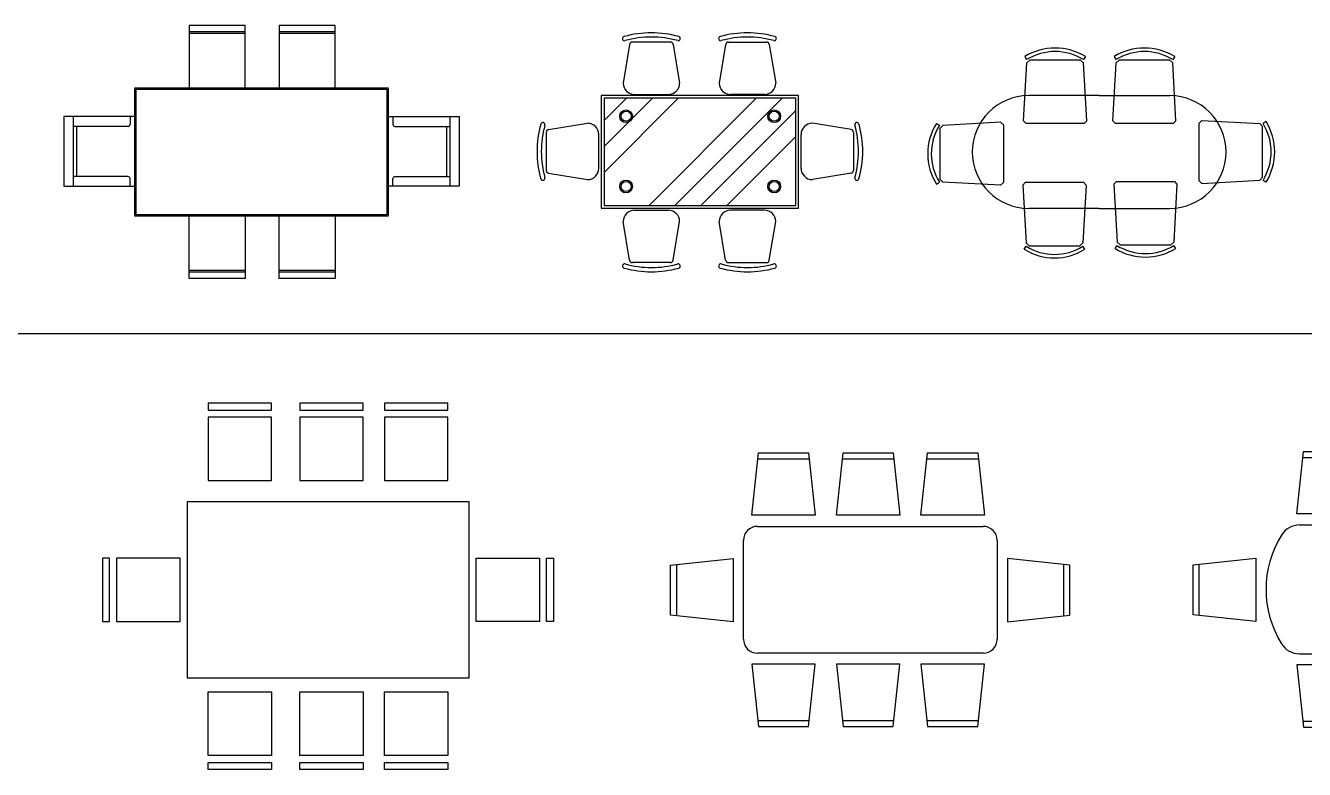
# Model space of a CAD drawing. Header units: inches. Extents: x 38074 to 101214, y 18833 to 57379.
# Drawn here: x 50623 to 59693, y 32092 to 37370 of the extents above; entities that cross this region are included whole.
import ezdxf

# ---------------------------------------------------------------- set-up
doc = ezdxf.new("R2010")
doc.units = ezdxf.units.IN
doc.layers.add('www.cad-blocks.net', color=7, linetype='Continuous')

# ---------------------------------------------------------------- blocks, each defined once
blk = doc.blocks.new('A$C317A697B')
for p, q in [((-115.7, 441.4), (-513.6, 441.4)), ((-513.6, 441.4), (-513.6, 0)), ((-115.7, 397.6), (-513.6, 397.6)), ((-115.7, 385.3), (-513.6, 385.3)), ((-115.7, 0), (-115.7, 441.4)), ((523.2, 441.4), (125.3, 441.4)), ((125.3, 441.4), (125.3, 0)), ((523.2, 397.6), (125.3, 397.6)), ((523.2, 385.3), (125.3, 385.3)), ((523.2, 0), (523.2, 441.4)), ((-898.7, -911.5), (-898.7, 0)), ((-898.7, 0), (898.7, 0)), ((898.7, 0), (898.7, -911.5)), ((-888.7, -901.5), (-888.7, -10)), ((-888.7, -10), (888.7, -10)), ((888.7, -10), (888.7, -901.5)), ((-898.7, -204.5), (-1402.3, -204.5)), ((-1402.3, -204.5), (-1402.3, -699.4)), ((-1335.8, -204.5), (-1335.8, -699.4)), ((-931.8, -204.5), (-931.8, -259)), ((898.7, -204.5), (1402.3, -204.5)), ((931.8, -204.5), (931.8, -259)), ((1335.8, -204.5), (1335.8, -699.4)), ((1402.3, -204.5), (1402.3, -699.4)), ((-946.5, -273.7), (-1335.8, -273.7)), ((-1311.4, -273.7), (-1311.4, -630.3)), ((946.5, -273.7), (1335.8, -273.7)), ((1311.4, -273.7), (1311.4, -630.3)), ((-946.5, -630.3), (-1335.8, -630.3)), ((946.5, -630.3), (1335.8, -630.3)), ((-1402.3, -699.4), (-898.7, -699.4)), ((-931.8, -699.4), (-931.8, -645)), ((1402.3, -699.4), (898.7, -699.4)), ((931.8, -699.4), (931.8, -645)), ((888.7, -901.5), (-888.7, -901.5)), ((898.7, -911.5), (-898.7, -911.5)), ((-513.6, -1352.9), (-513.6, -911.5)), ((-115.7, -911.5), (-115.7, -1352.9)), ((125.3, -1352.9), (125.3, -911.5)), ((523.2, -911.5), (523.2, -1352.9)), ((-115.7, -1296.8), (-513.6, -1296.8)), ((-115.7, -1309.1), (-513.6, -1309.1)), ((-115.7, -1352.9), (-513.6, -1352.9)), ((523.2, -1296.8), (125.3, -1296.8)), ((523.2, -1309.1), (125.3, -1309.1)), ((523.2, -1352.9), (125.3, -1352.9))]:
    blk.add_line(p, q)
for centre, start, end in [((-946.5, -259), 270, 0), ((946.5, -259), 180, 270), ((-946.5, -645), 0, 90), ((946.5, -645), 90, 180)]:
    blk.add_arc(centre, 14.7, start, end)
blk = doc.blocks.new('A$C199426D1')
for p, q in [((-208.8, 378.9), (-478.9, 378.9)), ((202.6, 378.9), (472.7, 378.9)), ((-498.7, 362.2), (-543.8, 87.1)), ((-189, 362.2), (-143.8, 87.1)), ((182.8, 362.2), (137.6, 87.1)), ((492.5, 362.2), (537.6, 87.1)), ((-700, 0), (-700, -800)), ((700, 0), (-700, 0)), ((-463.8, 7.1), (-223.8, 7.1)), ((457.6, 7.1), (217.6, 7.1)), ((700, -800), (700, 0)), ((-680, -178.8), (-521.2, -20)), ((-680, -20), (-680, -780)), ((-680, -547), (-153, -20)), ((680, -20), (-680, -20)), ((-481.1, -164), (-337.1, -20)), ((-360.7, -780), (399.3, -20)), ((-176.6, -780), (583.4, -20)), ((680, -780), (680, -20)), ((7.4, -780), (680, -107.4)), ((-1089.5, -262.3), (-1089.5, -532.5)), ((-1072.8, -242.6), (-797.7, -197.4)), ((-680, -362.9), (-506.9, -189.8)), ((1072.8, -242.6), (797.7, -197.4)), ((1089.5, -262.3), (1089.5, -532.5)), ((-717.7, -517.4), (-717.7, -277.4)), ((191.5, -780), (680, -291.5)), ((717.7, -517.4), (717.7, -277.4)), ((-1072.8, -552.3), (-797.7, -597.4)), ((1072.8, -552.3), (797.7, -597.4)), ((-700, -800), (700, -800)), ((-680, -780), (680, -780)), ((-463.8, -814.1), (-223.8, -814.1)), ((457.6, -814.1), (217.6, -814.1)), ((-498.7, -1169.2), (-543.8, -894.1)), ((-189, -1169.2), (-143.8, -894.1)), ((182.8, -1169.2), (137.6, -894.1)), ((492.5, -1169.2), (537.6, -894.1)), ((-208.8, -1185.9), (-478.9, -1185.9)), ((202.6, -1185.9), (472.7, -1185.9))]:
    blk.add_line(p, q)
for centre, radius in [((-523.4, -147.5), 45.4), ((-523.4, -147.5), 35.4), ((527, -147.5), 45.4), ((527, -147.5), 35.4), ((-523.4, -646), 45.4), ((-523.4, -646), 35.4), ((527, -646), 45.4), ((527, -646), 35.4)]:
    blk.add_circle(centre, radius)
for centre, radius, start, end in [((-533.8, 403.4), 15, 105.49005, 284.28424), ((-343.8, -280), 724.3, 74.47014, 105.57697), ((-343.8, -279.6), 693.9, 74.43245, 105.56755), ((-478.9, 358.9), 20, 90, 170.67171), ((-208.8, 358.9), 20, 9.32829, 90), ((-153.9, 403.4), 15, 255.71576, 74.50995), ((147.7, 403.4), 15, 105.49005, 284.28424), ((337.6, -280), 724.3, 74.42303, 105.52986), ((337.6, -279.6), 693.9, 74.43245, 105.56755), ((202.6, 358.9), 20, 90, 170.67171), ((472.7, 358.9), 20, 9.32829, 90), ((527.6, 403.4), 15, 255.71576, 74.50995), ((-463.8, 87.1), 80, 180, 270), ((-223.8, 87.1), 80, 270, 0), ((217.6, 87.1), 80, 180, 270), ((457.6, 87.1), 80, 270, 0), ((-430.6, -397.4), 724.3, 164.47014, 195.57697), ((-1113.9, -207.5), 15, 345.71576, 164.50995), ((-430.9, -397.4), 693.9, 164.43245, 195.56755), ((-1069.5, -262.3), 20, 99.32829, 180), ((-797.7, -277.4), 80, 0, 90), ((797.7, -277.4), 80, 90, 180), ((1069.5, -262.3), 20, 0, 80.67171), ((1113.9, -207.5), 15, 15.49005, 194.28424), ((430.9, -397.4), 693.9, 344.43245, 15.56755), ((430.6, -397.4), 724.3, 344.42303, 15.52986), ((-1069.5, -532.5), 20, 180, 260.67171), ((-797.7, -517.4), 80, 270, 0), ((797.7, -517.4), 80, 180, 270), ((1069.5, -532.5), 20, 279.32829, 0), ((-1113.9, -587.4), 15, 195.49005, 14.28424), ((1113.9, -587.4), 15, 165.71576, 344.50995), ((-463.8, -894.1), 80, 90, 180), ((-223.8, -894.1), 80, 0, 90), ((217.6, -894.1), 80, 90, 180), ((457.6, -894.1), 80, 0, 90), ((-478.9, -1165.9), 20, 189.32829, 270), ((-208.8, -1165.9), 20, 270, 350.67171), ((202.6, -1165.9), 20, 189.32829, 270), ((472.7, -1165.9), 20, 270, 350.67171), ((-533.8, -1210.3), 15, 75.71576, 254.50995), ((-343.8, -527), 724.3, 254.42303, 285.52986), ((-343.8, -527.3), 693.9, 254.43245, 285.56755), ((-153.9, -1210.3), 15, 285.49005, 104.28424), ((147.7, -1210.3), 15, 75.71576, 254.50995), ((337.6, -527), 724.3, 254.47014, 285.57697), ((337.6, -527.3), 693.9, 254.43245, 285.56755), ((527.6, -1210.3), 15, 285.49005, 104.28424)]:
    blk.add_arc(centre, radius, start, end)
blk = doc.blocks.new('A$C0F754372')
for p, q in [((0.522, 2.3991), (0.5352, 2.3778)), ((0.5361, 2.3541), (0.5572, 2.3741)), ((0.9172, 2.3741), (0.5572, 2.3741)), ((0.9172, 2.3741), (0.9383, 2.3541)), ((0.9525, 2.3991), (0.9393, 2.3778)), ((0.5133, 1.9441), (0.5361, 2.3541)), ((0.9611, 1.9441), (0.9383, 2.3541)), ((0.5322, 1.9241), (0.5133, 1.9441)), ((0.9422, 1.9241), (0.5322, 1.9241)), ((0.9422, 1.9241), (0.9611, 1.9441)), ((0.0613, 1.7516), (0.0826, 1.7384)), ((0.0863, 1.7163), (0.1062, 1.7374)), ((0.5163, 1.7602), (0.1062, 1.7374)), ((0.5363, 1.7413), (0.5163, 1.7602)), ((0.5363, 1.7413), (0.5363, 1.3313)), ((0.9472, 1.7487), (0.9672, 1.7676)), ((0.9472, 1.3387), (0.9472, 1.7487)), ((0.9672, 1.7676), (1.3773, 1.7448)), ((1.3773, 1.7448), (1.3972, 1.7237)), ((1.3972, 1.3637), (1.3972, 1.7237)), ((1.4222, 1.7588), (1.4009, 1.7457)), ((0.0863, 1.7163), (0.0863, 1.3563)), ((0.3379, 1.2157), (0.3379, 1.7157)), ((1.1379, 1.2157), (1.1379, 1.7157)), ((1.3972, 1.3637), (1.3773, 1.3426)), ((0.0613, 1.3211), (0.0826, 1.3343)), ((0.1062, 1.3352), (0.0863, 1.3563)), ((0.5163, 1.3124), (0.1062, 1.3352)), ((0.5363, 1.3313), (0.5163, 1.3124)), ((0.9472, 1.3387), (0.9672, 1.3198)), ((0.9672, 1.3198), (1.3773, 1.3426)), ((1.4222, 1.3284), (1.4009, 1.3416)), ((0.3379, 1.2157), (0.3379, 0.7157)), ((1.1379, 1.2157), (1.1379, 0.7157)), ((0.0613, 1.1185), (0.0826, 1.1053)), ((0.0863, 1.0832), (0.1062, 1.1043)), ((0.5163, 1.1271), (0.1062, 1.1043)), ((0.5363, 1.1082), (0.5163, 1.1271)), ((0.5363, 1.1082), (0.5363, 0.6982)), ((0.9531, 1.1038), (0.9731, 1.1227)), ((0.9531, 0.6938), (0.9531, 1.1038)), ((0.9731, 1.1227), (1.3831, 1.0999)), ((1.3831, 1.0999), (1.4031, 1.0788)), ((1.428, 1.114), (1.4068, 1.1008)), ((0.0863, 1.0832), (0.0863, 0.7232)), ((1.4031, 0.7188), (1.4031, 1.0788)), ((0.0613, 0.688), (0.0826, 0.7012)), ((0.1062, 0.7021), (0.0863, 0.7232)), ((0.5163, 0.6793), (0.1062, 0.7021)), ((0.5363, 0.6982), (0.5163, 0.6793)), ((0.9531, 0.6938), (0.9731, 0.6749)), ((0.9731, 0.6749), (1.3831, 0.6977)), ((1.4031, 0.7188), (1.3831, 0.6977)), ((1.428, 0.6835), (1.4068, 0.6967)), ((0.5454, 0.5363), (0.5265, 0.5163)), ((0.5265, 0.5163), (0.5493, 0.1062)), ((0.5454, 0.5363), (0.9554, 0.5363)), ((0.9743, 0.5163), (0.9515, 0.1062)), ((0.9554, 0.5363), (0.9743, 0.5163)), ((0.5704, 0.0863), (0.5493, 0.1062)), ((0.9515, 0.1062), (0.9304, 0.0863)), ((0.5351, 0.0613), (0.5483, 0.0826)), ((0.5704, 0.0863), (0.9304, 0.0863)), ((0.9656, 0.0613), (0.9524, 0.0826))]:
    blk.add_line(p, q)
for centre, radius, start, end in [((0.7372, 2.052), 0.4084, 58.19737, 121.80263), ((0.7372, 2.052), 0.3834, 58.19737, 121.80263), ((0.7379, 1.7157), 0.4, 0, 180), ((0.4084, 1.5364), 0.4084, 148.19737, 211.80263), ((0.4084, 1.5364), 0.3834, 148.19737, 211.80263), ((1.0751, 1.5436), 0.3834, 328.19737, 31.80263), ((1.0751, 1.5436), 0.4084, 328.19737, 31.80263), ((0.4084, 0.9033), 0.4084, 148.19737, 211.80263), ((0.4084, 0.9033), 0.3834, 148.19737, 211.80263), ((1.0809, 0.8988), 0.3834, 328.19737, 31.80263), ((1.0809, 0.8988), 0.4084, 328.19737, 31.80263), ((0.7379, 0.7157), 0.4, 180, 0), ((0.7504, 0.4084), 0.4084, 238.19737, 301.80263), ((0.7504, 0.4084), 0.3834, 238.19737, 301.80263)]:
    blk.add_arc(centre, radius, start, end)
blk = doc.blocks.new('A$C52E75F87')
for p, q in [((1.2, 2.6), (0.75, 2.6)), ((0.75, 2.6), (0.75, 2.55)), ((0.75, 2.55), (1.2, 2.55)), ((1.2, 2.55), (1.2, 2.6)), ((1.4, 2.6), (1.4, 2.55)), ((1.85, 2.6), (1.4, 2.6)), ((1.4, 2.55), (1.85, 2.55)), ((1.85, 2.55), (1.85, 2.6)), ((2.45, 2.6), (2, 2.6)), ((2, 2.6), (2, 2.55)), ((2, 2.55), (2.45, 2.55)), ((2.45, 2.55), (2.45, 2.6)), ((1.2, 2.5), (0.75, 2.5)), ((0.75, 2.5), (0.75, 2.05)), ((1.2, 2.05), (1.2, 2.5)), ((1.4, 2.5), (1.4, 2.05)), ((1.85, 2.5), (1.4, 2.5)), ((1.85, 2.05), (1.85, 2.5)), ((2.45, 2.5), (2, 2.5)), ((2, 2.5), (2, 2.05)), ((2.45, 2.05), (2.45, 2.5)), ((0.75, 2.05), (1.2, 2.05)), ((1.4, 2.05), (1.85, 2.05)), ((2, 2.05), (2.45, 2.05)), ((2.6, 1.9), (0.6, 1.9)), ((0.6, 1.9), (0.6, 0.65)), ((2.6, 0.65), (2.6, 1.9)), ((0, 1.5), (0, 1.05)), ((0.05, 1.5), (0, 1.5)), ((0.05, 1.05), (0.05, 1.5)), ((0.1, 1.5), (0.1, 1.05)), ((0.55, 1.5), (0.1, 1.5)), ((0.55, 1.05), (0.55, 1.5)), ((2.65, 1.5), (3.1, 1.5)), ((2.65, 1.05), (2.65, 1.5)), ((3.1, 1.5), (3.1, 1.05)), ((3.15, 1.5), (3.2, 1.5)), ((3.15, 1.05), (3.15, 1.5)), ((3.2, 1.5), (3.2, 1.05)), ((0, 1.05), (0.05, 1.05)), ((0.1, 1.05), (0.55, 1.05)), ((3.1, 1.05), (2.65, 1.05)), ((3.2, 1.05), (3.15, 1.05)), ((0.6, 0.65), (2.6, 0.65)), ((0.75, 0.1), (0.75, 0.55)), ((0.75, 0.55), (1.2, 0.55)), ((1.2, 0.55), (1.2, 0.1)), ((1.4, 0.1), (1.4, 0.55)), ((1.4, 0.55), (1.85, 0.55)), ((1.85, 0.55), (1.85, 0.1)), ((2, 0.1), (2, 0.55)), ((2, 0.55), (2.45, 0.55)), ((2.45, 0.55), (2.45, 0.1)), ((1.2, 0.1), (0.75, 0.1)), ((1.85, 0.1), (1.4, 0.1)), ((2.45, 0.1), (2, 0.1)), ((0.75, 0), (0.75, 0.05)), ((0.75, 0.05), (1.2, 0.05)), ((1.2, 0.05), (1.2, 0)), ((1.4, 0), (1.4, 0.05)), ((1.4, 0.05), (1.85, 0.05)), ((1.85, 0.05), (1.85, 0)), ((2, 0), (2, 0.05)), ((2, 0.05), (2.45, 0.05)), ((2.45, 0.05), (2.45, 0)), ((1.2, 0), (0.75, 0)), ((1.85, 0), (1.4, 0)), ((2.45, 0), (2, 0))]:
    blk.add_line(p, q)
blk = doc.blocks.new('A$C59D7588A')
for p, q in [((0.5755, 1.5), (0.623, 1.9429)), ((0.623, 1.9429), (0.9779, 1.9429)), ((0.9779, 1.9429), (1.0254, 1.5)), ((1.1755, 1.5), (1.223, 1.9429)), ((1.223, 1.9429), (1.5779, 1.9429)), ((1.5779, 1.9429), (1.6254, 1.5)), ((1.7755, 1.5), (1.823, 1.9429)), ((1.823, 1.9429), (2.1779, 1.9429)), ((2.1779, 1.9429), (2.2254, 1.5)), ((0.6184, 1.9), (0.9825, 1.9)), ((1.2184, 1.9), (1.5825, 1.9)), ((1.8184, 1.9), (2.1825, 1.9)), ((1.0254, 1.5), (0.5755, 1.5)), ((1.6254, 1.5), (1.1755, 1.5)), ((2.2254, 1.5), (1.7755, 1.5)), ((0.6161, 1.4214), (2.2161, 1.4214)), ((0.5161, 0.6214), (0.5161, 1.3214)), ((2.3161, 1.3214), (2.3161, 0.6214)), ((0, 1.1464), (0.4429, 1.1939)), ((0.4429, 1.1939), (0.4429, 0.744)), ((2.8321, 1.1464), (2.3892, 1.1939)), ((2.3892, 1.1939), (2.3892, 0.744)), ((0, 0.7916), (0, 1.1464)), ((0.0429, 0.787), (0.0429, 1.151)), ((2.7892, 0.787), (2.7892, 1.151)), ((2.8321, 0.7916), (2.8321, 1.1464)), ((0.4429, 0.744), (0, 0.7916)), ((2.3892, 0.744), (2.8321, 0.7916)), ((2.2161, 0.5214), (0.6161, 0.5214)), ((1.0254, 0.4429), (0.5755, 0.4429)), ((0.5755, 0.4429), (0.623, 0)), ((0.9779, 0), (1.0254, 0.4429)), ((1.6254, 0.4429), (1.1755, 0.4429)), ((1.1755, 0.4429), (1.223, 0)), ((1.5779, 0), (1.6254, 0.4429)), ((2.2254, 0.4429), (1.7755, 0.4429)), ((1.7755, 0.4429), (1.823, 0)), ((2.1779, 0), (2.2254, 0.4429)), ((0.6184, 0.0429), (0.9825, 0.0429)), ((1.2184, 0.0429), (1.5825, 0.0429)), ((1.8184, 0.0429), (2.1825, 0.0429)), ((0.623, 0), (0.9779, 0)), ((1.223, 0), (1.5779, 0)), ((1.823, 0), (2.1779, 0))]:
    blk.add_line(p, q)
for centre, start, end in [((0.6161, 1.3214), 90, 180), ((2.2161, 1.3214), 0, 90), ((0.6161, 0.6214), 180, 270), ((2.2161, 0.6214), 270, 0)]:
    blk.add_arc(centre, 0.1, start, end)
blk = doc.blocks.new('A$C67D70D45')
for p, q in [((0.7345, 1.5141), (0.782, 1.957)), ((0.7774, 1.9141), (1.1415, 1.9141)), ((0.782, 1.957), (1.1369, 1.957)), ((1.1369, 1.957), (1.1844, 1.5141)), ((1.3345, 1.5141), (1.382, 1.957)), ((1.3774, 1.9141), (1.7415, 1.9141)), ((1.382, 1.957), (1.7369, 1.957)), ((1.7369, 1.957), (1.7844, 1.5141)), ((1.9345, 1.5141), (1.982, 1.957)), ((1.9774, 1.9141), (2.3415, 1.9141)), ((1.982, 1.957), (2.3369, 1.957)), ((2.3369, 1.957), (2.3844, 1.5141)), ((1.1844, 1.5141), (0.7345, 1.5141)), ((1.7844, 1.5141), (1.3345, 1.5141)), ((2.3844, 1.5141), (1.9345, 1.5141)), ((0.7529, 1.4356), (2.3973, 1.4356)), ((0, 1.1535), (0.4429, 1.201)), ((0.4429, 1.201), (0.4429, 0.7511)), ((3.1501, 1.1535), (2.7073, 1.201)), ((2.7073, 1.201), (2.7073, 0.7511)), ((0, 0.7986), (0, 1.1535)), ((0.0429, 0.794), (0.0429, 1.1581)), ((3.1073, 0.794), (3.1073, 1.1581)), ((3.1501, 0.7986), (3.1501, 1.1535)), ((0.4429, 0.7511), (0, 0.7986)), ((2.7073, 0.7511), (3.1501, 0.7986)), ((0.7529, 0.5214), (2.3973, 0.5214)), ((1.1844, 0.4429), (0.7345, 0.4429)), ((0.7345, 0.4429), (0.782, 0)), ((1.1369, 0), (1.1844, 0.4429)), ((1.7844, 0.4429), (1.3345, 0.4429)), ((1.3345, 0.4429), (1.382, 0)), ((1.7369, 0), (1.7844, 0.4429)), ((2.3844, 0.4429), (1.9345, 0.4429)), ((1.9345, 0.4429), (1.982, 0)), ((2.3369, 0), (2.3844, 0.4429)), ((0.7774, 0.0429), (1.1415, 0.0429)), ((1.3774, 0.0429), (1.7415, 0.0429)), ((1.9774, 0.0429), (2.3415, 0.0429)), ((0.782, 0), (1.1369, 0)), ((1.382, 0), (1.7369, 0)), ((1.982, 0), (2.3369, 0))]:
    blk.add_line(p, q)
for centre, radius, start, end in [((1.2524, 0.9785), 0.7364, 148.42195, 211.57805), ((0.7529, 1.2856), 0.15, 90, 148.42195), ((2.3973, 1.2856), 0.15, 31.57805, 90), ((1.8977, 0.9785), 0.7364, 328.42195, 31.57805), ((0.7529, 0.6714), 0.15, 211.57805, 270), ((2.3973, 0.6714), 0.15, 270, 328.42195)]:
    blk.add_arc(centre, radius, start, end)
blk = doc.blocks.new('FORMAT')
at = {"color": 155, "true_color": 0x546d8e}
blk.add_line((41802.8, 35185.9), (101214, 35185.9), dxfattribs=at)

msp = doc.modelspace()

# ---------------------------------------------------------------- block references
for name, p in [('A$C317A697B', (52296.3, 36928.8)), ('A$C199426D1', (55405.7, 36874.3))]:
    msp.add_blockref(name, p)
at = {"xscale": 1000, "yscale": 1000, "zscale": 1000, "rotation": 270}
msp.add_blockref('A$C0F754372', (57021.9, 37210.9), dxfattribs=at)
at = {"xscale": 1000, "yscale": 1000, "zscale": 1000}
for name, p in [('A$C52E75F87', (51168.5, 32091.7)), ('A$C59D7588A', (55198.1, 32395.3)), ('A$C67D70D45', (58905, 32390.7))]:
    msp.add_blockref(name, p, dxfattribs=at)
at = {"layer": 'www.cad-blocks.net'}
msp.add_blockref('FORMAT', (0, 0), dxfattribs=at)

doc.saveas('drawing.dxf')
